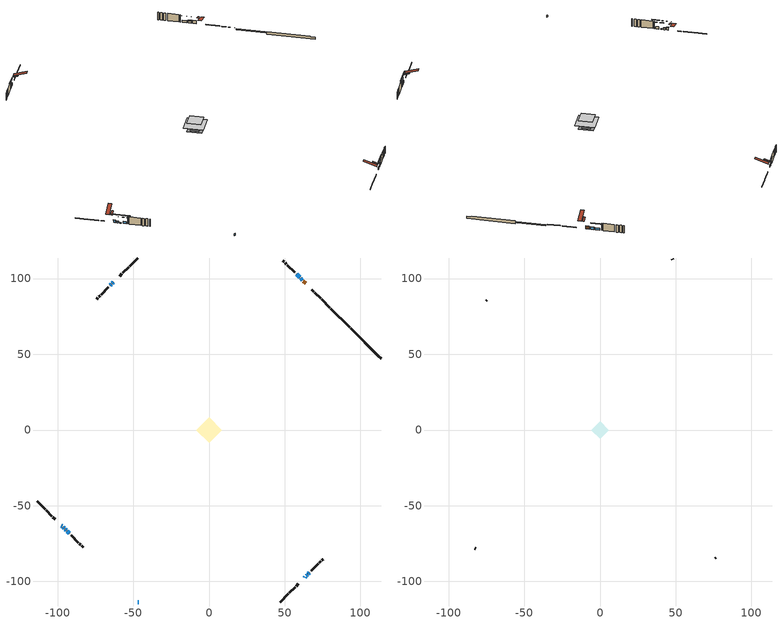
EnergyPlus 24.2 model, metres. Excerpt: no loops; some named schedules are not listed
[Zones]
conditioned space
 floor adiabatic (Floor2 construction): -3.59,0 0,3.59 3.59,0 0,-3.59 z0.31
 floor adiabatic (AdiabaticFloorConstruction): -8.43,0 0,8.43 8.43,0 0,-8.43 z2.75
 floor foundation (Slab1 construction): -5.03,1.08 -1.08,5.03 5.03,-1.08 1.08,-5.03 z-1.49
 floor foundation (Slab2 construction): -3.59,0 0,3.59 3.59,0 0,-3.59 z-0.65
 wall outside (RimJoist1 construction): 47.03,-113.54 52.47,-108.1 / -113.54,-47.03 -108.1,-52.47 / -47.03,113.54 -52.47,108.1 / 79.82,80.75 74.38,86.19 z0.31:0.62
 wall outside (RimJoist2 construction): 53.13,-107.44 56.9,-103.67 / -107.44,-53.13 -103.67,-56.9 / -53.13,107.44 -56.9,103.67 / 73.72,86.85 69.95,90.62 z0.31:0.62
 wall outside (RimJoist3 construction): 57.56,-103.01 59.01,-101.56 / -103.01,-57.56 -101.56,-59.01 / -57.56,103.01 -59.01,101.56 / 69.3,91.28 67.85,92.72 z0.31:0.62
 wall outside (AdiabaticWallConstruction 1): 63.8,96.77 62.32,98.25 z0.31:2.34
 wall outside (AdiabaticWallConstruction): -47.03,-113.54 -46.41,-113.54 / 65.68,-94.89 66.18,-94.39 z0.31:1.53; 61.67,98.9 60.41,100.16 / 63.05,-97.52 63.68,-96.89 / -97.52,-63.05 -96.89,-63.68 / 59.75,100.82 57.86,102.71 / -64.45,96.12 -65.08,95.49 / -93.61,-66.97 -92.35,-68.22 z0.31:1.78; -63.05,97.52 -63.79,96.78 z0.31:1.66; -96.23,-64.34 -95.6,-64.97 z0.31:1.23; 64.34,-96.23 65.02,-95.55 / -94.95,-65.62 -94.26,-66.31 z0.31:0.79
 wall outside (Wall1 construction): 66.84,-93.73 66.89,-93.68 / -91.69,-68.88 -91.64,-68.93 / -65.73,94.84 -65.78,94.79 / 57.21,103.36 57.16,103.42 z0.31:5.19
 wall outside (Wall2 construction): 67.55,-93.02 72.26,-88.31 / -90.98,-69.59 -86.26,-74.31 / -66.44,94.13 -71.16,89.41 / 56.5,104.07 51.78,108.79 z0.31:5.19
 wall outside (Wall3 construction): 72.92,-87.65 73.83,-86.74 / -85.61,-74.96 -84.7,-75.87 / -71.82,88.75 -72.72,87.85 / 51.12,109.45 50.22,110.36 z0.31:5.19
 wall outside (Wall5 construction): 74.49,-86.08 75.36,-85.22 / -84.04,-76.53 -83.17,-77.4 / -73.38,87.19 -74.25,86.32 / 49.56,111.01 48.69,111.88 z0.31:5.19
 wall foundation (FoundationWall1 construction): 93.42,67.15,-1.49 93.42,67.15,0.31 111.53,49.04,0.31 111.53,49.04,-0.02 113.54,47.03,-0.02 113.54,47.03,-1.49
 wall foundation (FoundationWall2 construction): 92.77,67.8 80.48,80.09 z-0.65:0
 window (WindowConstruction 9): -47.03,-113.54 -46.42,-113.54 z0.31:1.53
 window (WindowConstruction 4): 61.67,98.9 60.41,100.16 z0.31:1.78
 window (WindowConstruction 5): -63.05,97.52 -63.79,96.78 z0.31:1.66
 window (WindowConstruction 6): 63.05,-97.52 63.68,-96.89 z0.31:1.78
 window (WindowConstruction 7): -97.52,-63.05 -96.89,-63.68 z0.31:1.78
 window (WindowConstruction 8): -96.23,-64.34 -95.6,-64.97 z0.31:1.23
 window (WindowConstruction 10): 64.34,-96.23 65.02,-95.55 z0.31:0.79
 window (WindowConstruction 11): -94.95,-65.63 -94.26,-66.31 z0.31:0.79
 window (WindowConstruction): 59.75,100.82 57.86,102.71 z0.31:1.78
 window (WindowConstruction 1): -64.45,96.12 -65.08,95.49 z0.31:1.78
 window (WindowConstruction 2): 65.68,-94.89 66.18,-94.39 z0.31:1.53
 window (WindowConstruction 3): -93.6,-66.97 -92.35,-68.22 z0.31:1.78
 door (Door): 63.8,96.77 62.32,98.25 z0.31:2.34
 ceiling adiabatic (AdiabaticFloorConstruction): 0,-8.43 8.43,0 0,8.43 -8.43,0 z2.75
 roof outside (Roof2 construction): 62.4,-98.17,5.19 60.18,-95.95,6.23 59.59,-96.54,6.23 61.81,-98.76,5.19; -98.17,-62.4,5.19 -95.95,-60.18,6.23 -96.54,-59.59,6.23 -98.76,-61.81,5.19; -62.4,98.17,5.19 -60.18,95.95,6.23 -59.59,96.54,6.23 -61.81,98.76,5.19; 64.46,96.11,5.19 62.24,93.89,6.23 62.82,93.31,6.23 65.04,95.53,5.19
attic - vented
 floor to conditioned space (Floor1 construction Reversed): -5.8,0 0,5.8 5.8,0 0,-5.8 z5.19
 wall outside (Wall7 construction): 76.01,-84.56 76.36,-84.21 / -82.52,-78.05 -82.17,-78.4 / -74.91,85.66 -75.25,85.32 / 48.03,112.54 47.69,112.88 z0.31:5.19
 roof outside (Roof1 construction): 61.15,-99.42,5.19 55.51,-93.77,7.85 54.02,-95.26,7.85 59.67,-100.9,5.19; -99.42,-61.15,5.19 -93.77,-55.51,7.85 -95.26,-54.02,7.85 -100.9,-59.67,5.19; -61.15,99.42,5.19 -55.51,93.77,7.85 -54.02,95.26,7.85 -59.67,100.9,5.19; 65.7,94.87,5.19 60.05,89.22,7.85 61.54,87.73,7.85 67.19,93.38,5.19
shading: 60.27,100.3 61.81,98.76 62.1,99.05 60.56,100.6 z1.98; -63.93,96.64 -62.91,97.66 -63.2,97.95 -64.22,96.93 z1.86; 63.82,-96.75 62.91,-97.66 63.2,-97.95 64.12,-97.04 z1.98; -96.75,-63.82 -97.66,-62.91 -97.95,-63.2 -97.04,-64.12 z1.98; -95.46,-65.11 -96.37,-64.2 -96.66,-64.49 -95.75,-65.4 z1.43; 68.74,-91.83 60.62,-99.95 60.91,-100.24 69.03,-92.12 z6.05; -90.54,-70.03 -98.67,-61.91 -98.96,-62.2 -90.83,-70.32 z6.05; 55.87,104.7 61.74,98.83 62.04,99.12 56.16,104.99 z4.6; -67.07,93.5 -62.45,98.12 -62.74,98.41 -67.36,93.79 z4.6; 68.18,-92.4 63.69,-96.88 63.98,-97.18 68.47,-92.69 z4.35; -90.35,-70.22 -95.6,-64.97 -95.89,-65.26 -90.64,-70.51 z4.6
[Building]
Building 1: Terrain=Suburbs
[Site:Location]
London AP_ON: Latitude {deg}=43.03; Longitude {deg}=-81.15; Time Zone {hr}=-5; Elevation {m}=278; Keep Site Location Information=Yes
[Site:GroundTemperature:Shallow]
3.98693, 1.93205, 1.76749, 2.74264, 6.6573, 10.5537, 13.9317, 16.0716, 16.2534, 14.513, 11.2211, 7.44421
[Site:WaterMainsTemperature]
Calculation Method=Schedule; Temperature Schedule=mains temperature schedule
[Material] Roughness=Rough; Thermal Absorptance=0.9
Name | Thickness {m} | Conductivity {W/m-K} | Density {kg/m3} | Specific Heat {J/kg-K} | Solar Absorptance | Visible Absorptance
asphalt or fiberglass shingles | 0.00635 | 0.162714 | 1121.4 | 1465.45 | 0.4 | 0.4
ceiling loosefill ins | 0.254 | 0.0480833 | 16.02 | 1046.75 | 0.7 | 0.7
ceiling stud and cavity | 0.1397 | 0.141421 | 65.682 | 1177.47 | 0.7 | 0.7
concrete 4.0 in. | 0.1016 | 1.803125 | 2242.8 | 837.4 | 0.7 | 0.7
concrete 8.0 in. | 0.2032 | 1.803125 | 2242.8 | 837.4 | 0.7 | 0.7
door material | 0.04445 | 0.188738 | 512.64 | 1214.23 | 0.7 | 0.7
exterior vertical ins | 0.0563203 | 0.029427 | 32.04 | 1214.23 | 0.7 | 0.7
exterior vertical ins 1 | 0.00139922 | 0.029427 | 32.04 | 1214.23 | 0.7 | 0.7
floor covering | 0.0127 | 9.015625 | 54.468 | 1339.84 | 0.6 | 0.6
floor covering 1 | 0.0127 | 0.0433444 | 54.468 | 1339.84 | 0.6 | 0.6
floor rigid ins; wall rigid ins | 0.512978 | 0.029427 | 32.04 | 1214.23 | 0.7 | 0.7
floor stud and cavity | 0.0889 | 0.303776 | 50.32683 | 1063.81 | 0.7 | 0.7
floor stud and cavity 1 | 0.1397 | 1.75129 | 37.0049 | 1207.88 | 0.7 | 0.7
furniture material conditioned space 1 | 0.1524 | 0.115458 | 640.8 | 1214.23 | 0.6 | 0.6
gypsum board | 0.00254 | 0.160291 | 801 | 837.4 | 0.6 | 0.6
gypsum board 1 | 0.0127 | 0.160291 | 801 | 837.4 | 0.6 | 0.6
gypsum board 2 | 0.0127 | 0.160291 | 801 | 837.4 | 0.7 | 0.7
osb sheathing 0.5 in. | 0.0127 | 0.115458 | 512.64 | 1214.23 | 0.7 | 0.7
osb sheathing 0.75 in. | 0.01905 | 0.115458 | 512.64 | 1214.23 | 0.7 | 0.7
osb sheathing 2.0 in. | 0.0508 | 0.115458 | 512.64 | 1214.23 | 0.7 | 0.7
rim joist rigid ins | 0.051816 | 0.029427 | 32.04 | 1214.23 | 0.7 | 0.7
rim joist stud and cavity | 0.0508 | 0.107068 | 50.32683 | 1063.81 | 0.6 | 0.6
rim joist stud and cavity 1 | 0.0508 | 0.308293 | 125.044 | 1163.47 | 0.6 | 0.6
rim joist stud and cavity 2 | 0.0508 | 0.325695 | 125.044 | 1163.47 | 0.6 | 0.6
roof stud and cavity | 0.0889 | 0.748142 | 50.32683 | 1063.81 | 0.7 | 0.7
wall stud and cavity | 0.1397 | 0.0955885 | 139.0536 | 1170.24 | 0.7 | 0.7
wall stud and cavity 1 | 0.1397 | 0.234733 | 139.0536 | 1170.24 | 0.7 | 0.7
wall stud and cavity 2 | 0.1397 | 0.0857712 | 139.0536 | 1170.24 | 0.7 | 0.7
wall stud and cavity 3 | 0.1397 | 0.0861437 | 139.0536 | 1170.24 | 0.7 | 0.7
wall stud and cavity 4 | 0.0889 | 6.9971 | 50.32683 | 1063.81 | 0.6 | 0.6
wall stud and cavity 5 | 0.0889 | 0.380278 | 52.3479 | 1209.89 | 0.7 | 0.7
wall stud and cavity 6 | 0.0889 | 0.391764 | 83.0341 | 1211.67 | 0.7 | 0.7
wood siding | 0.0254 | 0.102417 | 544.68 | 1172.36 | 0.4 | 0.4
wood siding 1 | 0.00254 | 0.102417 | 544.68 | 1172.36 | 0.4 | 0.4
wood siding 2; wood siding 3; wood siding 4 | 0.0254 | 0.102417 | 544.68 | 1172.36 | 0.7 | 0.7
[WindowMaterial:SimpleGlazingSystem]
Name | U-Factor {W/m2-K} | Solar Heat Gain Coefficient
WindowMaterial | 2.93098 | 0.66
WindowMaterial 1 | 2.24281 | 0.59
WindowMaterial 2 | 5.720585 | 0.75
WindowMaterial 3 | 2.23827 | 0.59
WindowMaterial 4 | 4.98699 | 0.61
WindowMaterial 5 | 2.36943 | 0.55
[Construction]
AdiabaticFloorConstruction: floor stud and cavity 1, floor rigid ins, osb sheathing 0.75 in., floor covering 1
AdiabaticWallConstruction: wood siding 3, wall rigid ins, wall stud and cavity 5, gypsum board 1
AdiabaticWallConstruction 1: wood siding 4, wall rigid ins, wall stud and cavity 5, gypsum board 1
Door: door material
Floor1 construction Reversed: gypsum board 1, ceiling stud and cavity, ceiling loosefill ins
Floor2 construction: floor stud and cavity, floor covering
FoundationWall1 construction; FoundationWall2 construction: concrete 8.0 in., gypsum board 2
furniture construction conditioned space 1: furniture material conditioned space 1
PartitionWallConstruction: gypsum board 1, wall stud and cavity 6, gypsum board 1
RimJoist1 construction: wood siding 2, rim joist stud and cavity
RimJoist2 construction: wood siding 2, rim joist rigid ins, osb sheathing 2.0 in., rim joist stud and cavity 1
RimJoist3 construction: wood siding 2, rim joist rigid ins, osb sheathing 2.0 in., rim joist stud and cavity 2
Roof1 construction: asphalt or fiberglass shingles
Roof2 construction: asphalt or fiberglass shingles, roof stud and cavity, gypsum board
Slab1 construction; Slab2 construction: concrete 4.0 in.
Wall1 construction: wood siding, osb sheathing 0.5 in., wall stud and cavity, gypsum board 1
Wall2 construction: wood siding, osb sheathing 0.5 in., wall stud and cavity 1, gypsum board 1
Wall3 construction: wood siding, osb sheathing 0.5 in., wall stud and cavity 2, gypsum board 1
Wall5 construction: wood siding, osb sheathing 0.5 in., wall stud and cavity 3, gypsum board 1
Wall7 construction: wood siding 1, wall stud and cavity 4
WindowConstruction; WindowConstruction 1; WindowConstruction 3; WindowConstruction 4; WindowConstruction 6; WindowConstruction 7: WindowMaterial
WindowConstruction 10; WindowConstruction 11: WindowMaterial 5
WindowConstruction 2: WindowMaterial 1
WindowConstruction 5: WindowMaterial 2
WindowConstruction 8: WindowMaterial 3
WindowConstruction 9: WindowMaterial 4
[Zone] Multiplier=1; Part of Total Floor Area=Yes
Name | Volume {m3}
attic - vented | 29.0856
conditioned space | 488.4
[Space]
Name | Zone | Volume {m3}
attic - vented 1 | attic - vented | 29.0856
conditioned space 1 | conditioned space | 488.4
[ZoneInfiltration:EffectiveLeakageArea]
infil attic - vented 1: Zone or Space=attic - vented 1; Schedule=Always On Discrete; Effective Air Leakage Area {cm2}=2935.85; Stack Coefficient=0.000524309; Wind Coefficient=1.54708e-05
[ZoneMixing]
whole house fan mix: Zone or Space=attic - vented; Schedule=Always On Continuous; Design Flow Rate Calculation Method=Flow/Zone; Design Flow Rate {m3/s}=0; Source Zone or Space=conditioned space
[SurfaceProperty:ExposedFoundationPerimeter] Exposed Perimeter Calculation Method=TotalExposedPerimeter
Name | Total Exposed Perimeter {m}
Slab1 | 28.45
Slab2 | 17.3736
[InternalMass] Zone or ZoneList=conditioned space; Space or SpaceList=conditioned space 1
Name | Construction | Surface Area {m2}
furniture mass conditioned space 1 | furniture construction conditioned space 1 | 96.7678
partition wall mass | PartitionWallConstruction | 216.19
[Lights]
interior lighting: Zone or ZoneList or Space or SpaceList=conditioned space 1; Schedule=interior lighting schedule; Design Level Calculation Method=LightingLevel; Lighting Level {W}=343.2; Return Air Fraction=0; Fraction Radiant=0.6; Fraction Visible=0.2; Fraction Replaceable=1
[People]
occupants: Zone or ZoneList or Space or SpaceList=conditioned space 1; Number of People Schedule=occupants schedule; Number of People Calculation Method=People; Number of People=3; Fraction Radiant=0.314171; Sensible Heat Fraction=0.56303; Activity Level Schedule=occupants activity schedule; Carbon Dioxide Generation Rate {m3/s-W}=0; Enable ASHRAE 55 Comfort Warnings=No; Mean Radiant Temperature Calculation Type=EnclosureAveraged
[ElectricEquipment] Zone or ZoneList or Space or SpaceList=conditioned space 1; Design Level Calculation Method=EquipmentLevel
Name | Schedule | Design Level {W} | Fraction Latent | Fraction Radiant | Fraction Lost
clothes dryer | clothes dryer schedule | 140.772 | 0.015 | 0.081 | 0.85
clothes washer | clothes washer schedule | 32.1985 | 0.03 | 0.162 | 0.7
cooking range | cooking range schedule | 215.147 | 0.08 | 0.432 | 0.2
dishwasher | dishwasher schedule | 66.8632 | 0.3 | 0.18 | 0.4
fridge | fridge schedule | 72.9452 | 0 | 0.6 | 0
mech vent house fan | mech vent house fan schedule | 0 | 0 | 0 | 1
mech vent house fan cfis | mech vent house fan cfis schedule | 0 | 0 | 0 | 0
misc plug loads | misc plug loads schedule | 494.7 | 0.045 | 0.513 | 0.1
whole house fan | Always On Discrete | 0 | 0 | 0 | 1
[OtherEquipment] Zone or ZoneList or Space or SpaceList=conditioned space 1; Design Level Calculation Method=EquipmentLevel
Name | Fuel Type | Schedule | Design Level {W} | Fraction Latent | Fraction Radiant | Fraction Lost
clothes dryer 1 | Electricity | clothes dryer schedule | 0 | 0.015 | 0.081 | 0.85
cooking range 1 | Electricity | cooking range schedule | 0 | 0.08 | 0.432 | 0.2
general water use latent | None | general water use schedule | 62.594 | 1 | 0 | 0
general water use sensible | None | general water use schedule | -61.6891 | 0 | 0.6 | 0
mech vent house fan latent load | None | Always On Discrete | 0 | 1 | 0 | 0
mech vent house fan sensible load | None | Always On Discrete | 0 | 0 | 0 | 0
water heater energy adjustment1 | NaturalGas | Always On Discrete | 0.01 | 0 | 0 | 1
[ZoneInfiltration:DesignFlowRate] Zone or ZoneList or Space or SpaceList=conditioned space 1; Schedule=Always On Discrete; Design Flow Rate Calculation Method=Flow/Zone; Design Flow Rate {m3/s}=0
infil flow; natural vent flow; whole house fan flow
[Foundation:Kiva] Initial Indoor Air Temperature {C}=18; Wall Depth Below Slab {m}=0.2032; Custom Block X Position 1 {m}=0.2159; Custom Block Z Position 1 {m}=0
Name | Wall Height Above Grade {m} | Custom Block Material Name 1 | Custom Block Depth 1 {m}
Foundation Kiva 1 | 0.310896 | exterior vertical ins | 1.8014
Foundation Kiva 2 | 0.00298704 | exterior vertical ins 1 | 0.649194
[Foundation:Kiva:Settings]
Soil Conductivity {W/m-K}=0.849921; Soil Density {kg/m3}=1842.3; Soil Specific Heat {J/kg-K}=418.7; Ground Solar Absorptivity=0.9; Ground Thermal Absorptivity=0.9; Ground Surface Roughness {m}=0.03; Far-Field Width {m}=40; Deep-Ground Boundary Condition=ZeroFlux; Deep-Ground Depth {m}=40; Minimum Cell Dimension {m}=0.2; Maximum Cell Growth Coefficient=3; Simulation Timestep=Timestep
[Exterior:Lights]
exterior lighting: Schedule=exterior lighting schedule; Design Level {W}=75.6
[Schedule:Constant]
Name | Hourly Value
Always On Continuous; mech vent house fan schedule; mech vent house fan cfis schedule; Always On Discrete | 1
occupants activity schedule | 117.228
fridge schedule | 0
[Schedule:Week:Daily]
interior lighting schedule Week Rule - Jan1-Jan27: interior lighting schedule day, interior lighting schedule day, interior lighting schedule day, interior lighting schedule day, interior lighting schedule day, interior lighting schedule day, interior lighting schedule day, interior lighting schedule default day, interior lighting schedule default day, interior lighting schedule default day, interior lighting schedule default day, interior lighting schedule default day
interior lighting schedule Week Rule - Jan28-Feb3: interior lighting schedule day, interior lighting schedule day, interior lighting schedule day, interior lighting schedule day, interior lighting schedule day 1, interior lighting schedule day 1, interior lighting schedule day 1, interior lighting schedule default day, interior lighting schedule default day, interior lighting schedule default day, interior lighting schedule default day, interior lighting schedule default day
interior lighting schedule Week Rule - Feb4-Feb24: interior lighting schedule day 1, interior lighting schedule day 1, interior lighting schedule day 1, interior lighting schedule day 1, interior lighting schedule day 1, interior lighting schedule day 1, interior lighting schedule day 1, interior lighting schedule default day, interior lighting schedule default day, interior lighting schedule default day, interior lighting schedule default day, interior lighting schedule default day
interior lighting schedule Week Rule - Feb25-Mar3: interior lighting schedule day 1, interior lighting schedule day 1, interior lighting schedule day 1, interior lighting schedule day 1, interior lighting schedule day 2, interior lighting schedule day 2, interior lighting schedule day 2, interior lighting schedule default day, interior lighting schedule default day, interior lighting schedule default day, interior lighting schedule default day, interior lighting schedule default day
interior lighting schedule Week Rule - Mar4-Mar31: interior lighting schedule day 2, interior lighting schedule day 2, interior lighting schedule day 2, interior lighting schedule day 2, interior lighting schedule day 2, interior lighting schedule day 2, interior lighting schedule day 2, interior lighting schedule default day, interior lighting schedule default day, interior lighting schedule default day, interior lighting schedule default day, interior lighting schedule default day
interior lighting schedule Week Rule - Apr1-Apr28: interior lighting schedule day 3, interior lighting schedule day 3, interior lighting schedule day 3, interior lighting schedule day 3, interior lighting schedule day 3, interior lighting schedule day 3, interior lighting schedule day 3, interior lighting schedule default day, interior lighting schedule default day, interior lighting schedule default day, interior lighting schedule default day, interior lighting schedule default day
interior lighting schedule Week Rule - Apr29-May5: interior lighting schedule day 3, interior lighting schedule day 3, interior lighting schedule day 4, interior lighting schedule day 4, interior lighting schedule day 4, interior lighting schedule day 4, interior lighting schedule day 4, interior lighting schedule default day, interior lighting schedule default day, interior lighting schedule default day, interior lighting schedule default day, interior lighting schedule default day
interior lighting schedule Week Rule - May6-May26: interior lighting schedule day 4, interior lighting schedule day 4, interior lighting schedule day 4, interior lighting schedule day 4, interior lighting schedule day 4, interior lighting schedule day 4, interior lighting schedule day 4, interior lighting schedule default day, interior lighting schedule default day, interior lighting schedule default day, interior lighting schedule default day, interior lighting schedule default day
interior lighting schedule Week Rule - May27-Jun2: interior lighting schedule day 4, interior lighting schedule day 4, interior lighting schedule day 4, interior lighting schedule day 4, interior lighting schedule day 4, interior lighting schedule day 5, interior lighting schedule day 5, interior lighting schedule default day, interior lighting schedule default day, interior lighting schedule default day, interior lighting schedule default day, interior lighting schedule default day
interior lighting schedule Week Rule - Jun3-Jun30: interior lighting schedule day 5, interior lighting schedule day 5, interior lighting schedule day 5, interior lighting schedule day 5, interior lighting schedule day 5, interior lighting schedule day 5, interior lighting schedule day 5, interior lighting schedule default day, interior lighting schedule default day, interior lighting schedule default day, interior lighting schedule default day, interior lighting schedule default day
interior lighting schedule Week Rule - Jul1-Jul28: interior lighting schedule day 6, interior lighting schedule day 6, interior lighting schedule day 6, interior lighting schedule day 6, interior lighting schedule day 6, interior lighting schedule day 6, interior lighting schedule day 6, interior lighting schedule default day, interior lighting schedule default day, interior lighting schedule default day, interior lighting schedule default day, interior lighting schedule default day
interior lighting schedule Week Rule - Jul29-Aug4: interior lighting schedule day 6, interior lighting schedule day 6, interior lighting schedule day 6, interior lighting schedule day 7, interior lighting schedule day 7, interior lighting schedule day 7, interior lighting schedule day 7, interior lighting schedule default day, interior lighting schedule default day, interior lighting schedule default day, interior lighting schedule default day, interior lighting schedule default day
interior lighting schedule Week Rule - Aug5-Aug25: interior lighting schedule day 7, interior lighting schedule day 7, interior lighting schedule day 7, interior lighting schedule day 7, interior lighting schedule day 7, interior lighting schedule day 7, interior lighting schedule day 7, interior lighting schedule default day, interior lighting schedule default day, interior lighting schedule default day, interior lighting schedule default day, interior lighting schedule default day
interior lighting schedule Week Rule - Aug26-Sep1: interior lighting schedule day 7, interior lighting schedule day 7, interior lighting schedule day 7, interior lighting schedule day 7, interior lighting schedule day 7, interior lighting schedule day 7, interior lighting schedule day 8, interior lighting schedule default day, interior lighting schedule default day, interior lighting schedule default day, interior lighting schedule default day, interior lighting schedule default day
interior lighting schedule Week Rule - Sep2-Sep29: interior lighting schedule day 8, interior lighting schedule day 8, interior lighting schedule day 8, interior lighting schedule day 8, interior lighting schedule day 8, interior lighting schedule day 8, interior lighting schedule day 8, interior lighting schedule default day, interior lighting schedule default day, interior lighting schedule default day, interior lighting schedule default day, interior lighting schedule default day
interior lighting schedule Week Rule - Sep30-Oct6: interior lighting schedule day 8, interior lighting schedule day 9, interior lighting schedule day 9, interior lighting schedule day 9, interior lighting schedule day 9, interior lighting schedule day 9, interior lighting schedule day 9, interior lighting schedule default day, interior lighting schedule default day, interior lighting schedule default day, interior lighting schedule default day, interior lighting schedule default day
interior lighting schedule Week Rule - Oct7-Oct27: interior lighting schedule day 9, interior lighting schedule day 9, interior lighting schedule day 9, interior lighting schedule day 9, interior lighting schedule day 9, interior lighting schedule day 9, interior lighting schedule day 9, interior lighting schedule default day, interior lighting schedule default day, interior lighting schedule default day, interior lighting schedule default day, interior lighting schedule default day
interior lighting schedule Week Rule - Oct28-Nov3: interior lighting schedule day 9, interior lighting schedule day 9, interior lighting schedule day 9, interior lighting schedule day 9, interior lighting schedule day 10, interior lighting schedule day 10, interior lighting schedule day 10, interior lighting schedule default day, interior lighting schedule default day, interior lighting schedule default day, interior lighting schedule default day, interior lighting schedule default day
interior lighting schedule Week Rule - Nov4-Nov24: interior lighting schedule day 10, interior lighting schedule day 10, interior lighting schedule day 10, interior lighting schedule day 10, interior lighting schedule day 10, interior lighting schedule day 10, interior lighting schedule day 10, interior lighting schedule default day, interior lighting schedule default day, interior lighting schedule default day, interior lighting schedule default day, interior lighting schedule default day
interior lighting schedule Week Rule - Nov25-Dec1: interior lighting schedule day 10, interior lighting schedule day 10, interior lighting schedule day 10, interior lighting schedule day 10, interior lighting schedule day 10, interior lighting schedule day 10, interior lighting schedule day 11, interior lighting schedule default day, interior lighting schedule default day, interior lighting schedule default day, interior lighting schedule default day, interior lighting schedule default day
interior lighting schedule Week Rule - Dec2-Dec31: interior lighting schedule day 11, interior lighting schedule day 11, interior lighting schedule day 11, interior lighting schedule day 11, interior lighting schedule day 11, interior lighting schedule day 11, interior lighting schedule day 11, interior lighting schedule default day, interior lighting schedule default day, interior lighting schedule default day, interior lighting schedule default day, interior lighting schedule default day
occupants schedule Week Rule - Jan1-Dec31: occupants schedule day, occupants schedule day, occupants schedule day, occupants schedule day, occupants schedule day, occupants schedule day, occupants schedule day, occupants schedule default day, occupants schedule default day, occupants schedule default day, occupants schedule default day, occupants schedule default day
clothes dryer schedule Week Rule - Jan1-Dec31: clothes dryer schedule day, clothes dryer schedule day, clothes dryer schedule day, clothes dryer schedule day, clothes dryer schedule day, clothes dryer schedule day, clothes dryer schedule day, clothes dryer schedule default day, clothes dryer schedule default day, clothes dryer schedule default day, clothes dryer schedule default day, clothes dryer schedule default day
clothes washer schedule Week Rule - Jan1-Dec31: clothes washer schedule day, clothes washer schedule day, clothes washer schedule day, clothes washer schedule day, clothes washer schedule day, clothes washer schedule day, clothes washer schedule day, clothes washer schedule default day, clothes washer schedule default day, clothes washer schedule default day, clothes washer schedule default day, clothes washer schedule default day
cooking range schedule Week Rule - Jan1-Dec31: cooking range schedule day, cooking range schedule day, cooking range schedule day, cooking range schedule day, cooking range schedule day, cooking range schedule day, cooking range schedule day, cooking range schedule default day, cooking range schedule default day, cooking range schedule default day, cooking range schedule default day, cooking range schedule default day
dishwasher schedule Week Rule - Jan1-Dec31: dishwasher schedule day, dishwasher schedule day, dishwasher schedule day, dishwasher schedule day, dishwasher schedule day, dishwasher schedule day, dishwasher schedule day, dishwasher schedule default day, dishwasher schedule default day, dishwasher schedule default day, dishwasher schedule default day, dishwasher schedule default day
misc plug loads schedule Week Rule - Jan1-Dec31: misc plug loads schedule day, misc plug loads schedule day, misc plug loads schedule day, misc plug loads schedule day, misc plug loads schedule day, misc plug loads schedule day, misc plug loads schedule day, misc plug loads schedule default day, misc plug loads schedule default day, misc plug loads schedule default day, misc plug loads schedule default day, misc plug loads schedule default day
general water use schedule Week Rule - Jan1-Dec31: general water use schedule day, general water use schedule day, general water use schedule day, general water use schedule day, general water use schedule day, general water use schedule day, general water use schedule day, general water use schedule default day, general water use schedule default day, general water use schedule default day, general water use schedule default day, general water use schedule default day
exterior lighting schedule Week Rule - Jan1-Jan27: exterior lighting schedule day, exterior lighting schedule day, exterior lighting schedule day, exterior lighting schedule day, exterior lighting schedule day, exterior lighting schedule day, exterior lighting schedule day, exterior lighting schedule default day, exterior lighting schedule default day, exterior lighting schedule default day, exterior lighting schedule default day, exterior lighting schedule default day
exterior lighting schedule Week Rule - Jan28-Feb3: exterior lighting schedule day, exterior lighting schedule day, exterior lighting schedule day, exterior lighting schedule day, exterior lighting schedule day 1, exterior lighting schedule day 1, exterior lighting schedule day 1, exterior lighting schedule default day, exterior lighting schedule default day, exterior lighting schedule default day, exterior lighting schedule default day, exterior lighting schedule default day
exterior lighting schedule Week Rule - Feb4-Feb24: exterior lighting schedule day 1, exterior lighting schedule day 1, exterior lighting schedule day 1, exterior lighting schedule day 1, exterior lighting schedule day 1, exterior lighting schedule day 1, exterior lighting schedule day 1, exterior lighting schedule default day, exterior lighting schedule default day, exterior lighting schedule default day, exterior lighting schedule default day, exterior lighting schedule default day
exterior lighting schedule Week Rule - Feb25-Mar3: exterior lighting schedule day 1, exterior lighting schedule day 1, exterior lighting schedule day 1, exterior lighting schedule day 1, exterior lighting schedule day 2, exterior lighting schedule day 2, exterior lighting schedule day 2, exterior lighting schedule default day, exterior lighting schedule default day, exterior lighting schedule default day, exterior lighting schedule default day, exterior lighting schedule default day
exterior lighting schedule Week Rule - Mar4-Mar31: exterior lighting schedule day 2, exterior lighting schedule day 2, exterior lighting schedule day 2, exterior lighting schedule day 2, exterior lighting schedule day 2, exterior lighting schedule day 2, exterior lighting schedule day 2, exterior lighting schedule default day, exterior lighting schedule default day, exterior lighting schedule default day, exterior lighting schedule default day, exterior lighting schedule default day
exterior lighting schedule Week Rule - Apr1-Apr28: exterior lighting schedule day 3, exterior lighting schedule day 3, exterior lighting schedule day 3, exterior lighting schedule day 3, exterior lighting schedule day 3, exterior lighting schedule day 3, exterior lighting schedule day 3, exterior lighting schedule default day, exterior lighting schedule default day, exterior lighting schedule default day, exterior lighting schedule default day, exterior lighting schedule default day
exterior lighting schedule Week Rule - Apr29-May5: exterior lighting schedule day 3, exterior lighting schedule day 3, exterior lighting schedule day 4, exterior lighting schedule day 4, exterior lighting schedule day 4, exterior lighting schedule day 4, exterior lighting schedule day 4, exterior lighting schedule default day, exterior lighting schedule default day, exterior lighting schedule default day, exterior lighting schedule default day, exterior lighting schedule default day
exterior lighting schedule Week Rule - May6-May26: exterior lighting schedule day 4, exterior lighting schedule day 4, exterior lighting schedule day 4, exterior lighting schedule day 4, exterior lighting schedule day 4, exterior lighting schedule day 4, exterior lighting schedule day 4, exterior lighting schedule default day, exterior lighting schedule default day, exterior lighting schedule default day, exterior lighting schedule default day, exterior lighting schedule default day
exterior lighting schedule Week Rule - May27-Jun2: exterior lighting schedule day 4, exterior lighting schedule day 4, exterior lighting schedule day 4, exterior lighting schedule day 4, exterior lighting schedule day 4, exterior lighting schedule day 5, exterior lighting schedule day 5, exterior lighting schedule default day, exterior lighting schedule default day, exterior lighting schedule default day, exterior lighting schedule default day, exterior lighting schedule default day
exterior lighting schedule Week Rule - Jun3-Jun30: exterior lighting schedule day 5, exterior lighting schedule day 5, exterior lighting schedule day 5, exterior lighting schedule day 5, exterior lighting schedule day 5, exterior lighting schedule day 5, exterior lighting schedule day 5, exterior lighting schedule default day, exterior lighting schedule default day, exterior lighting schedule default day, exterior lighting schedule default day, exterior lighting schedule default day
exterior lighting schedule Week Rule - Jul1-Jul28: exterior lighting schedule day 6, exterior lighting schedule day 6, exterior lighting schedule day 6, exterior lighting schedule day 6, exterior lighting schedule day 6, exterior lighting schedule day 6, exterior lighting schedule day 6, exterior lighting schedule default day, exterior lighting schedule default day, exterior lighting schedule default day, exterior lighting schedule default day, exterior lighting schedule default day
exterior lighting schedule Week Rule - Jul29-Aug4: exterior lighting schedule day 6, exterior lighting schedule day 6, exterior lighting schedule day 6, exterior lighting schedule day 7, exterior lighting schedule day 7, exterior lighting schedule day 7, exterior lighting schedule day 7, exterior lighting schedule default day, exterior lighting schedule default day, exterior lighting schedule default day, exterior lighting schedule default day, exterior lighting schedule default day
exterior lighting schedule Week Rule - Aug5-Aug25: exterior lighting schedule day 7, exterior lighting schedule day 7, exterior lighting schedule day 7, exterior lighting schedule day 7, exterior lighting schedule day 7, exterior lighting schedule day 7, exterior lighting schedule day 7, exterior lighting schedule default day, exterior lighting schedule default day, exterior lighting schedule default day, exterior lighting schedule default day, exterior lighting schedule default day
exterior lighting schedule Week Rule - Aug26-Sep1: exterior lighting schedule day 7, exterior lighting schedule day 7, exterior lighting schedule day 7, exterior lighting schedule day 7, exterior lighting schedule day 7, exterior lighting schedule day 7, exterior lighting schedule day 8, exterior lighting schedule default day, exterior lighting schedule default day, exterior lighting schedule default day, exterior lighting schedule default day, exterior lighting schedule default day
[Schedule:Year]
interior lighting schedule: interior lighting schedule Week Rule - Jan1-Jan27, 1, 1, 1, 27, interior lighting schedule Week Rule - Jan28-Feb3, 1, 28, 2, 3, interior lighting schedule Week Rule - Feb4-Feb24, 2, 4, 2, 24, interior lighting schedule Week Rule - Feb25-Mar3, 2, 25, 3, 3, interior lighting schedule Week Rule - Mar4-Mar31, 3, 4, 3, 31, interior lighting schedule Week Rule - Apr1-Apr28, 4, 1, 4, 28, interior lighting schedule Week Rule - Apr29-May5, 4, 29, 5, 5, interior lighting schedule Week Rule - May6-May26, 5, 6, 5, 26, interior lighting schedule Week Rule - May27-Jun2, 5, 27, 6, 2, interior lighting schedule Week Rule - Jun3-Jun30, 6, 3, 6, 30, interior lighting schedule Week Rule - Jul1-Jul28, 7, 1, 7, 28, interior lighting schedule Week Rule - Jul29-Aug4, 7, 29, 8, 4, interior lighting schedule Week Rule - Aug5-Aug25, 8, 5, 8, 25, interior lighting schedule Week Rule - Aug26-Sep1, 8, 26, 9, 1, interior lighting schedule Week Rule - Sep2-Sep29, 9, 2, 9, 29, interior lighting schedule Week Rule - Sep30-Oct6, 9, 30, 10, 6, interior lighting schedule Week Rule - Oct7-Oct27, 10, 7, 10, 27, interior lighting schedule Week Rule - Oct28-Nov3, 10, 28, 11, 3, interior lighting schedule Week Rule - Nov4-Nov24, 11, 4, 11, 24, interior lighting schedule Week Rule - Nov25-Dec1, 11, 25, 12, 1, interior lighting schedule Week Rule - Dec2-Dec31, 12, 2, 12, 31
occupants schedule: occupants schedule Week Rule - Jan1-Dec31, 1, 1, 12, 31
clothes dryer schedule: clothes dryer schedule Week Rule - Jan1-Dec31, 1, 1, 12, 31
clothes washer schedule: clothes washer schedule Week Rule - Jan1-Dec31, 1, 1, 12, 31
cooking range schedule: cooking range schedule Week Rule - Jan1-Dec31, 1, 1, 12, 31
dishwasher schedule: dishwasher schedule Week Rule - Jan1-Dec31, 1, 1, 12, 31
misc plug loads schedule: misc plug loads schedule Week Rule - Jan1-Dec31, 1, 1, 12, 31
general water use schedule: general water use schedule Week Rule - Jan1-Dec31, 1, 1, 12, 31
exterior lighting schedule: exterior lighting schedule Week Rule - Jan1-Jan27, 1, 1, 1, 27, exterior lighting schedule Week Rule - Jan28-Feb3, 1, 28, 2, 3, exterior lighting schedule Week Rule - Feb4-Feb24, 2, 4, 2, 24, exterior lighting schedule Week Rule - Feb25-Mar3, 2, 25, 3, 3, exterior lighting schedule Week Rule - Mar4-Mar31, 3, 4, 3, 31, exterior lighting schedule Week Rule - Apr1-Apr28, 4, 1, 4, 28, exterior lighting schedule Week Rule - Apr29-May5, 4, 29, 5, 5, exterior lighting schedule Week Rule - May6-May26, 5, 6, 5, 26, exterior lighting schedule Week Rule - May27-Jun2, 5, 27, 6, 2, exterior lighting schedule Week Rule - Jun3-Jun30, 6, 3, 6, 30, exterior lighting schedule Week Rule - Jul1-Jul28, 7, 1, 7, 28, exterior lighting schedule Week Rule - Jul29-Aug4, 7, 29, 8, 4, exterior lighting schedule Week Rule - Aug5-Aug25, 8, 5, 8, 25, exterior lighting schedule Week Rule - Aug26-Sep1, 8, 26, 9, 1, exterior lighting schedule Week Rule - Sep2-Sep29, 9, 2, 9, 29, exterior lighting schedule Week Rule - Sep30-Oct6, 9, 30, 10, 6, exterior lighting schedule Week Rule - Oct7-Oct27, 10, 7, 10, 27, exterior lighting schedule Week Rule - Oct28-Nov3, 10, 28, 11, 3, exterior lighting schedule Week Rule - Nov4-Nov24, 11, 4, 11, 24, exterior lighting schedule Week Rule - Nov25-Dec1, 11, 25, 12, 1, exterior lighting schedule Week Rule - Dec2-Dec31, 12, 2, 12, 31
[Schedule:Compact]
mains temperature schedule: Through: 01/01, For: AllDays, Until: 24:00, 7.96722, Through: 01/02, For: AllDays, Until: 24:00, 7.89722, Through: 01/03, For: AllDays, Until: 24:00, 7.82778, Through: 01/04, For: AllDays, Until: 24:00, 7.76, Through: 01/05, For: AllDays, Until: 24:00, 7.69333, Through: 01/06, For: AllDays, Until: 24:00, 7.62778, Through: 01/07, For: AllDays, Until: 24:00, 7.56389, Through: 01/08, For: AllDays, Until: 24:00, 7.50167, Through: 01/09, For: AllDays, Until: 24:00, 7.44056, Through: 01/10, For: AllDays, Until: 24:00, 7.38056, Through: 01/11, For: AllDays, Until: 24:00, 7.32222, Through: 01/12, For: AllDays, Until: 24:00, 7.26556, Through: 01/13, For: AllDays, Until: 24:00, 7.21, Through: 01/14, For: AllDays, Until: 24:00, 7.15556, Through: 01/15, For: AllDays, Until: 24:00, 7.10333, Through: 01/16, For: AllDays, Until: 24:00, 7.05222, Through: 01/17, For: AllDays, Until: 24:00, 7.00278, Through: 01/18, For: AllDays, Until: 24:00, 6.955, Through: 01/19, For: AllDays, Until: 24:00, 6.90833, Through: 01/20, For: AllDays, Until: 24:00, 6.86389, Through: 01/21, For: AllDays, Until: 24:00, 6.82056, Through: 01/22, For: AllDays, Until: 24:00, 6.77889, Through: 01/23, For: AllDays, Until: 24:00, 6.73889, Through: 01/24, For: AllDays, Until: 24:00, 6.7, Through: 01/25, For: AllDays, Until: 24:00, 6.66333, Through: 01/26, For: AllDays, Until: 24:00, 6.62833, Through: 01/27, For: AllDays, Until: 24:00, 6.59444, Through: 01/28, For: AllDays, Until: 24:00, 6.56278, Through: 01/29, For: AllDays, Until: 24:00, 6.53222, Through: 01/30, For: AllDays, Until: 24:00, 6.50389, Through: 01/31, For: AllDays, Until: 24:00, 6.47722, Through: 02/01, For: AllDays, Until: 24:00, 6.45167, Through: 02/02, For: AllDays, Until: 24:00, 6.42833, Through: 02/03, For: AllDays, Until: 24:00, 6.40667, Through: 02/04, For: AllDays, Until: 24:00, 6.38611, Through: 02/05, For: AllDays, Until: 24:00, 6.36778, Through: 02/06, For: AllDays, Until: 24:00, 6.35111, Through: 02/07, For: AllDays, Until: 24:00, 6.33611, Through: 02/08, For: AllDays, Until: 24:00, 6.32333, Through: 02/09, For: AllDays, Until: 24:00, 6.31167, Through: 02/10, For: AllDays, Until: 24:00, 6.30222, Through: 02/11, For: AllDays, Until: 24:00, 6.29389, Through: 02/12, For: AllDays, Until: 24:00, 6.28778, Through: 02/13, For: AllDays, Until: 24:00, 6.28333, Through: 02/14, For: AllDays, Until: 24:00, 6.28056, Through: 02/15, For: AllDays, Until: 24:00, 6.27944, Through: 02/16, For: AllDays, Until: 24:00, 6.28, Through: 02/17, For: AllDays, Until: 24:00, 6.28278, Through: 02/18, For: AllDays, Until: 24:00, 6.28722, Through: 02/19, For: AllDays, Until: 24:00, 6.29278, Through: 02/20, For: AllDays, Until: 24:00, 6.30056, Through: 02/21, For: AllDays, Until: 24:00, 6.31, Through: 02/22, For: AllDays, Until: 24:00, 6.32111, Through: 02/23, For: AllDays, Until: 24:00, 6.33444, Through: 02/24, For: AllDays, Until: 24:00, 6.34889, Through: 02/25, For: AllDays, Until: 24:00, 6.36556, Through: 02/26, For: AllDays, Until: 24:00, 6.38333, Through: 02/27, For: AllDays, Until: 24:00, 6.40333, Through: 02/28, For: AllDays, Until: 24:00, 6.425, Through: 03/01, For: AllDays, Until: 24:00, 6.44833, Through: 03/02, For: AllDays, Until: 24:00, 6.47278, Through: 03/03, For: AllDays, Until: 24:00, 6.49944, Through: 03/04, For: AllDays, Until: 24:00, 6.52778, Through: 03/05, For: AllDays, Until: 24:00, 6.55778, Through: 03/06, For: AllDays, Until: 24:00, 6.58944, Through: 03/07, For: AllDays, Until: 24:00, 6.62278, Through: 03/08, For: AllDays, Until: 24:00, 6.65778, Through: 03/09, For: AllDays, Until: 24:00, 6.69444, Through: 03/10, For: AllDays, Until: 24:00, 6.73278, Through: 03/11, For: AllDays, Until: 24:00, 6.77278, Through: 03/12, For: AllDays, Until: 24:00, 6.81389, Through: 03/13, For: AllDays, Until: 24:00, 6.85722, Through: 03/14, For: AllDays, Until: 24:00, 6.90167, Through: 03/15, For: AllDays, Until: 24:00, 6.94778, Through: 03/16, For: AllDays, Until: 24:00, 6.99556, Through: 03/17, For: AllDays, Until: 24:00, 7.045, Through: 03/18, For: AllDays, Until: 24:00, 7.09556, Through: 03/19, For: AllDays, Until: 24:00, 7.14778, Through: 03/20, For: AllDays, Until: 24:00, 7.20167, Through: 03/21, For: AllDays, Until: 24:00, 7.25667, Through: 03/22, For: AllDays, Until: 24:00, 7.31333, Through: 03/23, For: AllDays, Until: 24:00, 7.37167, Through: 03/24, For: AllDays, Until: 24:00, 7.43111, Through: 03/25, For: AllDays, Until: 24:00, 7.49222, Through: 03/26, For: AllDays, Until: 24:00, 7.55444, Through: 03/27, For: AllDays, Until: 24:00, 7.61833, Through: 03/28, For: AllDays, Until: 24:00, 7.68333, Through: 03/29, For: AllDays, Until: 24:00, 7.74944, Through: 03/30, For: AllDays, Until: 24:00, 7.81722, Through: 03/31, For: AllDays, Until: 24:00, 7.88667, Through: 04/01, For: AllDays, Until: 24:00, 7.95667, Through: 04/02, For: AllDays, Until: 24:00, 8.02833, Through: 04/03, For: AllDays, Until: 24:00, 8.10111, Through: 04/04, For: AllDays, Until: 24:00, 8.175, Through: 04/05, For: AllDays, Until: 24:00, 8.25, Through: 04/06, For: AllDays, Until: 24:00, 8.32667, Through: 04/07, For: AllDays, Until: 24:00, 8.40389, Through: 04/08, For: AllDays, Until: 24:00, 8.48278, Through: 04/09, For: AllDays, Until: 24:00, 8.56222, Through: 04/10, For: AllDays, Until: 24:00, 8.64278, Through: 04/11, For: AllDays, Until: 24:00, 8.725, Through: 04/12, For: AllDays, Until: 24:00, 8.80778, Through: 04/13, For: AllDays, Until: 24:00, 8.89167, Through: 04/14, For: AllDays, Until: 24:00, 8.97611, Through: 04/15, For: AllDays, Until: 24:00, 9.06167, Through: 04/16, For: AllDays, Until: 24:00, 9.14833, Through: 04/17, For: AllDays, Until: 24:00, 9.23611, Through: 04/18, For: AllDays, Until: 24:00, 9.32444, Through: 04/19, For: AllDays, Until: 24:00, 9.41389, Through: 04/20, For: AllDays, Until: 24:00, 9.50389, Through: 04/21, For: AllDays, Until: 24:00, 9.595, Through: 04/22, For: AllDays, Until: 24:00, 9.68667, Through: 04/23, For: AllDays, Until: 24:00, 9.77889, Through: 04/24, For: AllDays, Until: 24:00, 9.87222, Through: 04/25, For: AllDays, Until: 24:00, 9.96556, Through: 04/26, For: AllDays, Until: 24:00, 10.06, Through: 04/27, For: AllDays, Until: 24:00, 10.1556, Through: 04/28, For: AllDays, Until: 24:00, 10.2511, Through: 04/29, For: AllDays, Until: 24:00, 10.3472, Through: 04/30, For: AllDays, Until: 24:00, 10.4439, Through: 05/01, For: AllDays, Until: 24:00, 10.5411, Through: 05/02, For: AllDays, Until: 24:00, 10.6389, Through: 05/03, For: AllDays, Until: 24:00, 10.7372, Through: 05/04, For: AllDays, Until: 24:00, 10.8361, Through: 05/05, For: AllDays, Until: 24:00, 10.935, Through: 05/06, For: AllDays, Until: 24:00, 11.0344, Through: 05/07, For: AllDays, Until: 24:00, 11.1344, Through: 05/08, For: AllDays, Until: 24:00, 11.2344, Through: 05/09, For: AllDays, Until: 24:00, 11.335, Through: 05/10, For: AllDays, Until: 24:00, 11.4356, Through: 05/11, For: AllDays, Until: 24:00, 11.5361, Through: 05/12, For: AllDays, Until: 24:00, 11.6372, Through: 05/13, For: AllDays, Until: 24:00, 11.7383, Through: 05/14, For: AllDays, Until: 24:00, 11.84, Through: 05/15, For: AllDays, Until: 24:00, 11.9411, Through: 05/16, For: AllDays, Until: 24:00, 12.0428, Through: 05/17, For: AllDays, Until: 24:00, 12.1444, Through: 05/18, For: AllDays, Until: 24:00, 12.2456, Through: 05/19, For: AllDays, Until: 24:00, 12.3472, Through: 05/20, For: AllDays, Until: 24:00, 12.4489, Through: 05/21, For: AllDays, Until: 24:00, 12.55, Through: 05/22, For: AllDays, Until: 24:00, 12.6517, Through: 05/23, For: AllDays, Until: 24:00, 12.7528, Through: 05/24, For: AllDays, Until: 24:00, 12.8533, Through: 05/25, For: AllDays, Until: 24:00, 12.9544, Through: 05/26, For: AllDays, Until: 24:00, 13.055, Through: 05/27, For: AllDays, Until: 24:00, 13.155, Through: 05/28, For: AllDays, Until: 24:00, 13.255, Through: 05/29, For: AllDays, Until: 24:00, 13.355, Through: 05/30, For: AllDays, Until: 24:00, 13.4539, Through: 05/31, For: AllDays, Until: 24:00, 13.5533, Through: 06/01, For: AllDays, Until: 24:00, 13.6517, Through: 06/02, For: AllDays, Until: 24:00, 13.75, Through: 06/03, For: AllDays, Until: 24:00, 13.8472, Through: 06/04, For: AllDays, Until: 24:00, 13.9444, Through: 06/05, For: AllDays, Until: 24:00, 14.0411, Through: 06/06, For: AllDays, Until: 24:00, 14.1372, Through: 06/07, For: AllDays, Until: 24:00, 14.2328, Through: 06/08, For: AllDays, Until: 24:00, 14.3278, Through: 06/09, For: AllDays, Until: 24:00, 14.4217, Through: 06/10, For: AllDays, Until: 24:00, 14.5156, Through: 06/11, For: AllDays, Until: 24:00, 14.6083, Through: 06/12, For: AllDays, Until: 24:00, 14.7006, Through: 06/13, For: AllDays, Until: 24:00, 14.7922, Through: 06/14, For: AllDays, Until: 24:00, 14.8828, Through: 06/15, For: AllDays, Until: 24:00, 14.9728, Through: 06/16, For: AllDays, Until: 24:00, 15.0617, Through: 06/17, For: AllDays, Until: 24:00, 15.15, Through: 06/18, For: AllDays, Until: 24:00, 15.2372, Through: 06/19, For: AllDays, Until: 24:00, 15.3233, Through: 06/20, For: AllDays, Until: 24:00, 15.4089, Through: 06/21, For: AllDays, Until: 24:00, 15.4933, Through: 06/22, For: AllDays, Until: 24:00, 15.5772, Through: 06/23, For: AllDays, Until: 24:00, 15.6594, Through: 06/24, For: AllDays, Until: 24:00, 15.7411, Through: 06/25, For: AllDays, Until: 24:00, 15.8217, Through: 06/26, For: AllDays, Until: 24:00, 15.9006, Through: 06/27, For: AllDays, Until: 24:00, 15.9789, Through: 06/28, For: AllDays, Until: 24:00, 16.0561, Through: 06/29, For: AllDays, Until: 24:00, 16.1322, Through: 06/30, For: AllDays, Until: 24:00, 16.2072, Through: 07/01, For: AllDays, Until: 24:00, 16.2806, Through: 07/02, For: AllDays, Until: 24:00, 16.3528, Through: 07/03, For: AllDays, Until: 24:00, 16.4244, Through: 07/04, For: AllDays, Until: 24:00, 16.4939, Through: 07/05, For: AllDays, Until: 24:00, 16.5628, Through: 07/06, For: AllDays, Until: 24:00, 16.63, Through: 07/07, For: AllDays, Until: 24:00, 16.6961, Through: 07/08, For: AllDays, Until: 24:00, 16.7606, Through: 07/09, For: AllDays, Until: 24:00, 16.8239, Through: 07/10, For: AllDays, Until: 24:00, 16.8861, Through: 07/11, For: AllDays, Until: 24:00, 16.9467, Through: 07/12, For: AllDays, Until: 24:00, 17.0056, Through: 07/13, For: AllDays, Until: 24:00, 17.0633, Through: 07/14, For: AllDays, Until: 24:00, 17.12, Through: 07/15, For: AllDays, Until: 24:00, 17.1744, Through: 07/16, For: AllDays, Until: 24:00, 17.2278, Through: 07/17, For: AllDays, Until: 24:00, 17.28, Through: 07/18, For: AllDays, Until: 24:00, 17.33, Through: 07/19, For: AllDays, Until: 24:00, 17.3789, Through: 07/20, For: AllDays, Until: 24:00, 17.4261, Through: 07/21, For: AllDays, Until: 24:00, 17.4717, Through: 07/22, For: AllDays, Until: 24:00, 17.5161, Through: 07/23, For: AllDays, Until: 24:00, 17.5583, Through: 07/24, For: AllDays, Until: 24:00, 17.5994, Through: 07/25, For: AllDays, Until: 24:00, 17.6389, Through: 07/26, For: AllDays, Until: 24:00, 17.6767, Through: 07/27, For: AllDays, Until: 24:00, 17.7128, Through: 07/28, For: AllDays, Until: 24:00, 17.7472, Through: 07/29, For: AllDays, Until: 24:00, 17.78, Through: 07/30, For: AllDays, Until: 24:00, 17.8111, Through: 07/31, For: AllDays, Until: 24:00, 17.8406, Through: 08/01, For: AllDays, Until: 24:00, 17.8683, Through: 08/02, For: AllDays, Until: 24:00, 17.8944, Through: 08/03, For: AllDays, Until: 24:00, 17.9189, Through: 08/04, For: AllDays, Until: 24:00, 17.9417, Through: 08/05, For: AllDays, Until: 24:00, 17.9628, Through: 08/06, For: AllDays, Until: 24:00, 17.9822, Through: 08/07, For: AllDays, Until: 24:00, 18, Through: 08/08, For: AllDays, Until: 24:00, 18.0156, Through: 08/09, For: AllDays, Until: 24:00, 18.03, Through: 08/10, For: AllDays, Until: 24:00, 18.0422, Through: 08/11, For: AllDays, Until: 24:00, 18.0533, Through: 08/12, For: AllDays, Until: 24:00, 18.0622, Through: 08/13, For: AllDays, Until: 24:00, 18.0694, Through: 08/14, For: AllDays, Until: 24:00, 18.0744, Through: 08/15, For: AllDays, Until: 24:00, 18.0783, Through: 08/16, For: AllDays, Until: 24:00, 18.0806, Through: 08/17, For: AllDays, Until: 24:00, 18.0806, Through: 08/18, For: AllDays, Until: 24:00, 18.0789, Through: 08/19, For: AllDays, Until: 24:00, 18.0761, Through: 08/20, For: AllDays, Until: 24:00, 18.0711, Through: 08/21, For: AllDays, Until: 24:00, 18.0639, Through: 08/22, For: AllDays, Until: 24:00, 18.0556, Through: 08/23, For: AllDays, Until: 24:00, 18.0456, Through: 08/24, For: AllDays, Until: 24:00, 18.0333, Through: 08/25, For: AllDays, Until: 24:00, 18.0194, Through: 08/26, For: AllDays, Until: 24:00, 18.0044, Through: 08/27, For: AllDays, Until: 24:00, 17.9872, Through: 08/28, For: AllDays, Until: 24:00, 17.9683, Through: 08/29, For: AllDays, Until: 24:00, 17.9478, Through: 08/30, For: AllDays, Until: 24:00, 17.9256, Through: 08/31, For: AllDays, Until: 24:00, 17.9011, Through: 09/01, For: AllDays, Until: 24:00, 17.8756, Through: 09/02, For: AllDays, Until: 24:00, 17.8483, Through: 09/03, For: AllDays, Until: 24:00, 17.8189, Through: 09/04, For: AllDays, Until: 24:00, 17.7883, Through: 09/05, For: AllDays, Until: 24:00, 17.7561, Through: 09/06, For: AllDays, Until: 24:00, 17.7222, Through: 09/07, For: AllDays, Until: 24:00, 17.6861, Through: 09/08, For: AllDays, Until: 24:00, 17.6489, Through: 09/09, For: AllDays, Until: 24:00, 17.61, Through: 09/10, For: AllDays, Until: 24:00, 17.5694, Through: 09/11, For: AllDays, Until: 24:00, 17.5272, Through: 09/12, For: AllDays, Until: 24:00, 17.4833, Through: 09/13, For: AllDays, Until: 24:00, 17.4383, Through: 09/14, For: AllDays, Until: 24:00, 17.3917, Through: 09/15, For: AllDays, Until: 24:00, 17.3433, Through: 09/16, For: AllDays, Until: 24:00, 17.2933, Through: 09/17, For: AllDays, Until: 24:00, 17.2417, Through: 09/18, For: AllDays, Until: 24:00, 17.1889, Through: 09/19, For: AllDays, Until: 24:00, 17.1344, Through: 09/20, For: AllDays, Until: 24:00, 17.0783, Through: 09/21, For: AllDays, Until: 24:00, 17.0211, Through: 09/22, For: AllDays, Until: 24:00, 16.9622, Through: 09/23, For: AllDays, Until: 24:00, 16.9022, Through: 09/24, For: AllDays, Until: 24:00, 16.8406, Through: 09/25, For: AllDays, Until: 24:00, 16.7778, Through: 09/26, For: AllDays, Until: 24:00, 16.7133, Through: 09/27, For: AllDays, Until: 24:00, 16.6478, Through: 09/28, For: AllDays, Until: 24:00, 16.5806, Through: 09/29, For: AllDays, Until: 24:00, 16.5122, Through: 09/30, For: AllDays, Until: 24:00, 16.4428, Through: 10/01, For: AllDays, Until: 24:00, 16.3717, Through: 10/02, For: AllDays, Until: 24:00, 16.3, Through: 10/03, For: AllDays, Until: 24:00, 16.2267, Through: 10/04, For: AllDays, Until: 24:00, 16.1522, Through: 10/05, For: AllDays, Until: 24:00, 16.0761, Through: 10/06, For: AllDays, Until: 24:00, 15.9994, Through: 10/07, For: AllDays, Until: 24:00, 15.9217, Through: 10/08, For: AllDays, Until: 24:00, 15.8422, Through: 10/09, For: AllDays, Until: 24:00, 15.7622, Through: 10/10, For: AllDays, Until: 24:00, 15.6811, Through: 10/11, For: AllDays, Until: 24:00, 15.5989, Through: 10/12, For: AllDays, Until: 24:00, 15.5156, Through: 10/13, For: AllDays, Until: 24:00, 15.4311, Through: 10/14, For: AllDays, Until: 24:00, 15.3461, Through: 10/15, For: AllDays, Until: 24:00, 15.26, Through: 10/16, For: AllDays, Until: 24:00, 15.1728, Through: 10/17, For: AllDays, Until: 24:00, 15.085, Through: 10/18, For: AllDays, Until: 24:00, 14.9961, Through: 10/19, For: AllDays, Until: 24:00, 14.9067, Through: 10/20, For: AllDays, Until: 24:00, 14.8161, Through: 10/21, For: AllDays, Until: 24:00, 14.725, Through: 10/22, For: AllDays, Until: 24:00, 14.6328, Through: 10/23, For: AllDays, Until: 24:00, 14.54, Through: 10/24, For: AllDays, Until: 24:00, 14.4467, Through: 10/25, For: AllDays, Until: 24:00, 14.3528, Through: 10/26, For: AllDays, Until: 24:00, 14.2578, Through: 10/27, For: AllDays, Until: 24:00, 14.1622, Through: 10/28, For: AllDays, Until: 24:00, 14.0667, Through: 10/29, For: AllDays, Until: 24:00, 13.97, Through: 10/30, For: AllDays, Until: 24:00, 13.8728, Through: 10/31, For: AllDays, Until: 24:00, 13.7756, Through: 11/01, For: AllDays, Until: 24:00, 13.6778, Through: 11/02, For: AllDays, Until: 24:00, 13.5789, Through: 11/03, For: AllDays, Until: 24:00, 13.48, Through: 11/04, For: AllDays, Until: 24:00, 13.3811, Through: 11/05, For: AllDays, Until: 24:00, 13.2817, Through: 11/06, For: AllDays, Until: 24:00, 13.1817, Through: 11/07, For: AllDays, Until: 24:00, 13.0811, Through: 11/08, For: AllDays, Until: 24:00, 12.9806, Through: 11/09, For: AllDays, Until: 24:00, 12.88, Through: 11/10, For: AllDays, Until: 24:00, 12.7789, Through: 11/11, For: AllDays, Until: 24:00, 12.6778, Through: 11/12, For: AllDays, Until: 24:00, 12.5767, Through: 11/13, For: AllDays, Until: 24:00, 12.4756, Through: 11/14, For: AllDays, Until: 24:00, 12.3739, Through: 11/15, For: AllDays, Until: 24:00, 12.2722, Through: 11/16, For: AllDays, Until: 24:00, 12.1711, Through: 11/17, For: AllDays, Until: 24:00, 12.0694, Through: 11/18, For: AllDays, Until: 24:00, 11.9678, Through: 11/19, For: AllDays, Until: 24:00, 11.8667, Through: 11/20, For: AllDays, Until: 24:00, 11.765, Through: 11/21, For: AllDays, Until: 24:00, 11.6639, Through: 11/22, For: AllDays, Until: 24:00, 11.5628, Through: 11/23, For: AllDays, Until: 24:00, 11.4617, Through: 11/24, For: AllDays, Until: 24:00, 11.3611, Through: 11/25, For: AllDays, Until: 24:00, 11.2606, Through: 11/26, For: AllDays, Until: 24:00, 11.1606, Through: 11/27, For: AllDays, Until: 24:00, 11.0606, Through: 11/28, For: AllDays, Until: 24:00, 10.9611, Through: 11/29, For: AllDays, Until: 24:00, 10.8622, Through: 11/30, For: AllDays, Until: 24:00, 10.7633, Through: 12/01, For: AllDays, Until: 24:00, 10.665, Through: 12/02, For: AllDays, Until: 24:00, 10.5672, Through: 12/03, For: AllDays, Until: 24:00, 10.4694, Through: 12/04, For: AllDays, Until: 24:00, 10.3728, Through: 12/05, For: AllDays, Until: 24:00, 10.2761, Through: 12/06, For: AllDays, Until: 24:00, 10.1806, Through: 12/07, For: AllDays, Until: 24:00, 10.085, Through: 12/08, For: AllDays, Until: 24:00, 9.99056, Through: 12/09, For: AllDays, Until: 24:00, 9.89667, Through: 12/10, For: AllDays, Until: 24:00, 9.80333, Through: 12/11, For: AllDays, Until: 24:00, 9.71056, Through: 12/12, For: AllDays, Until: 24:00, 9.61889, Through: 12/13, For: AllDays, Until: 24:00, 9.52778, Through: 12/14, For: AllDays, Until: 24:00, 9.43778, Through: 12/15, For: AllDays, Until: 24:00, 9.34778, Through: 12/16, For: AllDays, Until: 24:00, 9.25944, Through: 12/17, For: AllDays, Until: 24:00, 9.17167, Through: 12/18, For: AllDays, Until: 24:00, 9.08444, Through: 12/19, For: AllDays, Until: 24:00, 8.99889, Through: 12/20, For: AllDays, Until: 24:00, 8.91389, Through: 12/21, For: AllDays, Until: 24:00, 8.82944, Through: 12/22, For: AllDays, Until: 24:00, 8.74667, Through: 12/23, For: AllDays, Until: 24:00, 8.66444, Through: 12/24, For: AllDays, Until: 24:00, 8.58333, Through: 12/25, For: AllDays, Until: 24:00, 8.50333, Through: 12/26, For: AllDays, Until: 24:00, 8.42444, Through: 12/27, For: AllDays, Until: 24:00, 8.34667, Through: 12/28, For: AllDays, Until: 24:00, 8.27, Through: 12/29, For: AllDays, Until: 24:00, 8.19444, Through: 12/30, For: AllDays, Until: 24:00, 8.12056, Through: 12/31, For: AllDays, Until: 24:00, 8.04722
